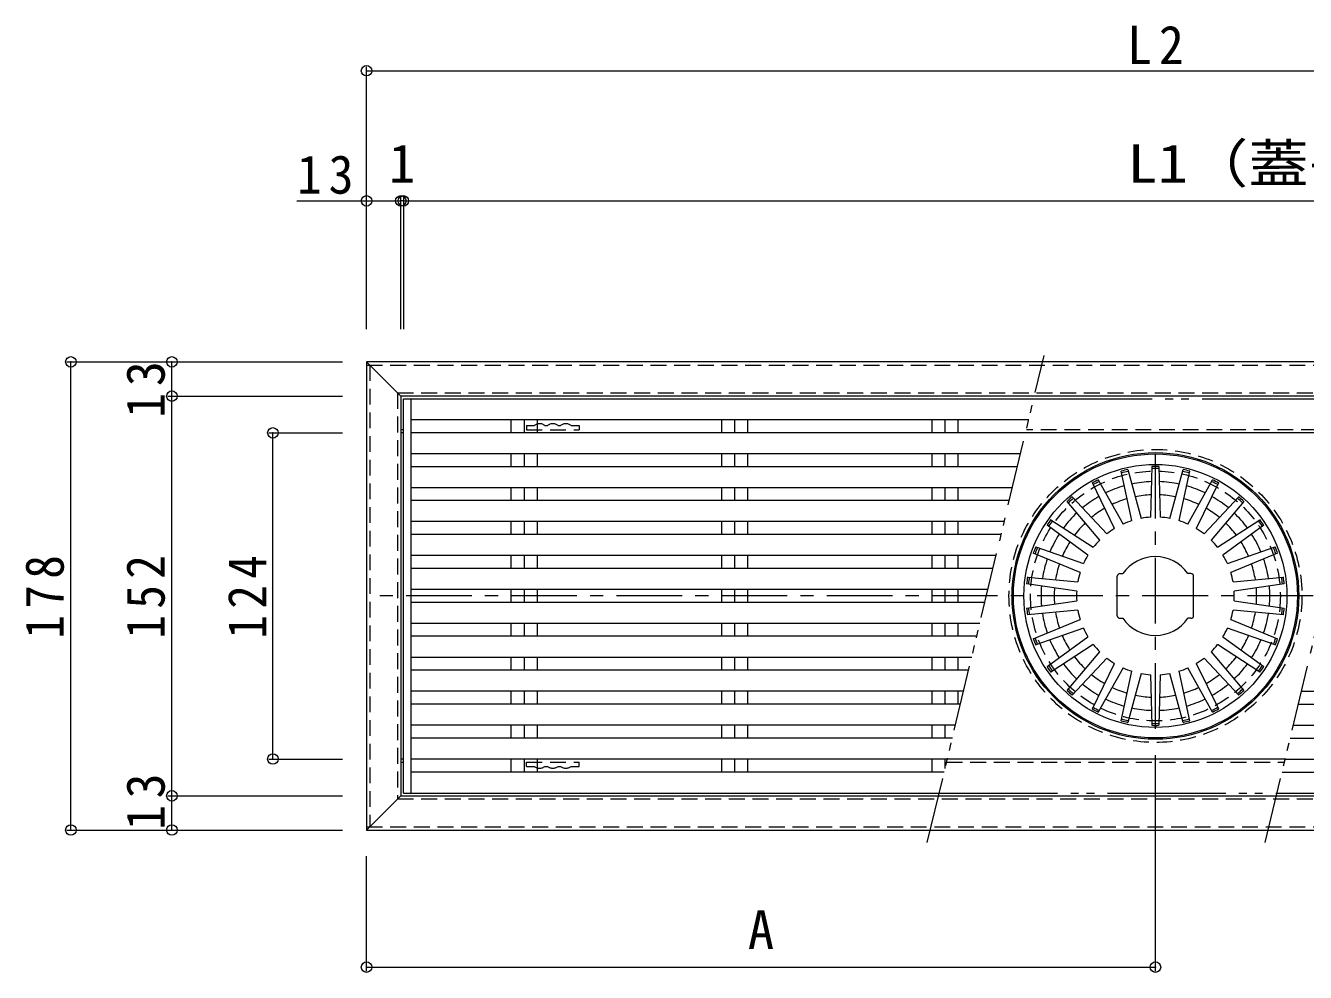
# Model space of a CAD drawing. Units: millimetres at full size, sheet at 1:5; details may follow other scales. Extents: x -907 to 965, y -699 to 647.
# Drawn here: x -835.6 to -348.9, y 183.4 to 543.4 of the extents above; entities that cross this region are included whole.
import ezdxf
from ezdxf.enums import TextEntityAlignment as Align

# ---------------------------------------------------------------- set-up
doc = ezdxf.new("R2010")
doc.units = ezdxf.units.MM
doc.header["$LTSCALE"] = 5
doc.header["$PDMODE"] = 32
doc.header["$PDSIZE"] = 4
for name, pattern in [('CHAIN1', [8, 5, -1, 1, -1]), ('DASHED1', [1.8, 1.2, -0.6]), ('DOUBLE_CHAIN1', [8.8, 5, -1, 0.6, -0.6, 0.6, -1]), ('DOUBLE_CHAIN2', [12.8, 9, -1, 0.6, -0.6, 0.6, -1])]:
    doc.linetypes.add(name, pattern=pattern)
for name, color, linetype, lineweight in [('E-1', 6, 'Continuous', 9), ('E-2', 3, 'Continuous', 9), ('E-3', 6, 'Continuous', 9), ('E-4', 7, 'Continuous', 9), ('E-A', 1, 'Continuous', 9)]:
    doc.layers.add(name, color=color, linetype=linetype, lineweight=lineweight)
doc.styles.add('ＭＳ ゴシック', font='')
doc.styles.get('ＭＳ ゴシック').set_extended_font_data('MS Gothic')

msp = doc.modelspace()

# ---------------------------------------------------------------- linework, layer by layer
at = {"layer": 'E-1'}
for p, q in [((-407.758, 356.469), (-407.239, 375.707)), ((-404.677, 375.707), (-404.158, 356.469)), ((-427.68, 370.668), (-418.281, 353.876)), ((-414.872, 355.168), (-418.972, 373.971)), ((-416.484, 374.584), (-411.377, 356.03)), ((-400.539, 356.03), (-395.431, 374.584)), ((-392.944, 373.971), (-397.044, 355.168)), ((-393.635, 353.876), (-384.236, 370.668)), ((-421.468, 352.203), (-429.949, 369.478)), ((-381.967, 369.478), (-390.448, 352.203)), ((-427.163, 347.745), (-439.531, 362.488)), ((-437.614, 364.187), (-424.468, 350.132)), ((-387.447, 350.132), (-374.302, 364.187)), ((-372.384, 362.488), (-384.753, 347.745)), ((-445.707, 355.517), (-429.58, 345.016)), ((-382.335, 345.016), (-366.209, 355.517)), ((-431.625, 342.053), (-447.163, 353.408)), ((-364.753, 353.408), (-380.29, 342.053)), ((-434.596, 335.459), (-452.399, 342.766)), ((-451.491, 345.162), (-433.32, 338.825)), ((-378.596, 338.825), (-360.425, 345.162)), ((-359.516, 342.766), (-377.32, 335.459)), ((-435.903, 328.346), (-454.937, 331.18)), ((-454.628, 333.723), (-435.469, 331.92)), ((-420.458, 319.023), (-420.458, 334.023)), ((-419.458, 335.023), (-418.317, 335.023)), ((-392.458, 335.023), (-393.599, 335.023)), ((-391.458, 319.023), (-391.458, 334.023)), ((-376.447, 331.92), (-357.288, 333.723)), ((-356.979, 331.18), (-376.013, 328.346)), ((-454.937, 321.867), (-435.903, 324.701)), ((-376.013, 324.701), (-356.979, 321.867)), ((-435.469, 321.127), (-454.628, 319.323)), ((-452.399, 310.28), (-434.596, 317.587)), ((-419.458, 318.023), (-418.317, 318.023)), ((-392.458, 318.023), (-393.599, 318.023)), ((-377.32, 317.587), (-359.516, 310.28)), ((-357.288, 319.323), (-376.447, 321.127)), ((-433.32, 314.221), (-451.491, 307.885)), ((-360.425, 307.885), (-378.596, 314.221)), ((-447.163, 299.638), (-431.625, 310.993)), ((-429.58, 308.031), (-445.707, 297.53)), ((-366.209, 297.53), (-382.335, 308.031)), ((-380.29, 310.993), (-364.753, 299.638)), ((-439.531, 290.558), (-427.163, 305.302)), ((-424.468, 302.915), (-437.614, 288.859)), ((-374.302, 288.859), (-387.447, 302.915)), ((-384.753, 305.302), (-372.384, 290.558)), ((-429.949, 283.569), (-421.468, 300.844)), ((-418.281, 299.171), (-427.68, 282.378)), ((-418.972, 279.076), (-414.872, 297.878)), ((-411.377, 297.017), (-416.484, 278.463)), ((-395.431, 278.463), (-400.539, 297.017)), ((-397.044, 297.878), (-392.944, 279.076)), ((-384.236, 282.378), (-393.635, 299.171)), ((-390.448, 300.844), (-381.967, 283.569)), ((-407.239, 277.34), (-407.758, 296.577)), ((-404.158, 296.577), (-404.677, 277.34))]:
    msp.add_line(p, q, dxfattribs=at)
for radius in [54, 50]:
    msp.add_circle((-405.958, 326.523), radius, dxfattribs=at)
for centre, radius, start, end in [((-405.958, 326.523), 49.2, 88.46414, 91.53586), ((-405.958, 326.523), 48.5, 88.46414, 91.53586), ((-405.958, 326.523), 49.2, 116.15645, 119.22816), ((-405.958, 326.523), 48.5, 116.15645, 119.22816), ((-405.958, 326.523), 49.2, 102.31029, 105.382), ((-405.958, 326.523), 48.5, 102.31029, 105.382), ((-405.958, 326.523), 43.5, 91.89047, 101.9559), ((-405.958, 326.523), 43.5, 78.04431, 88.10974), ((-405.958, 326.523), 48.5, 74.6181, 77.68982), ((-405.958, 326.523), 49.2, 74.6181, 77.68982), ((-405.958, 326.523), 48.5, 60.77194, 63.84366), ((-405.958, 326.523), 49.2, 60.77194, 63.84366), ((-405.958, 326.523), 43.5, 105.73663, 115.80206), ((-405.958, 326.523), 43.5, 64.19815, 74.26358), ((-405.958, 326.523), 49.2, 130.00259, 133.07431), ((-405.958, 326.523), 48.5, 130.00259, 133.07431), ((-405.958, 326.523), 43.5, 119.58267, 129.6481), ((-405.958, 326.523), 38.5, 106.1835, 115.35526), ((-405.958, 326.523), 38.5, 92.33734, 101.50909), ((-405.958, 326.523), 38.5, 78.49118, 87.66293), ((-405.958, 326.523), 38.5, 64.64502, 73.81677), ((-405.958, 326.523), 43.5, 50.35199, 60.41742), ((-405.958, 326.523), 48.5, 46.92578, 49.9975), ((-405.958, 326.523), 49.2, 46.92578, 49.9975), ((-405.958, 326.523), 49.2, 143.84875, 146.92047), ((-405.958, 326.523), 43.5, 133.42882, 143.49425), ((-405.958, 326.523), 38.5, 120.02954, 129.20129), ((-405.958, 326.523), 30, 93.43976, 100.40646), ((-405.958, 326.523), 30, 79.59372, 86.56024), ((-405.958, 326.523), 38.5, 50.79886, 59.97061), ((-405.958, 326.523), 43.5, 36.50583, 46.57126), ((-405.958, 326.523), 49.2, 33.07962, 36.15134), ((-405.958, 326.523), 48.5, 143.84875, 146.92047), ((-405.958, 326.523), 38.5, 133.87569, 143.04744), ((-405.958, 326.523), 30, 121.13206, 128.09877), ((-405.958, 326.523), 30, 107.2859, 114.25261), ((-405.958, 326.523), 30, 65.74756, 72.71426), ((-405.958, 326.523), 30, 51.9014, 58.8681), ((-405.958, 326.523), 38.5, 36.9527, 46.12445), ((-405.958, 326.523), 48.5, 33.07962, 36.15134), ((-405.958, 326.523), 43.5, 147.27498, 157.34041), ((-405.958, 326.523), 38.5, 147.72185, 156.8936), ((-405.958, 326.523), 30, 134.97821, 141.94492), ((-405.958, 326.523), 30, 38.05524, 45.02194), ((-405.958, 326.523), 38.5, 23.10654, 32.27829), ((-405.958, 326.523), 43.5, 22.65967, 32.7251), ((-405.958, 326.523), 49.2, 157.69492, 160.76663), ((-405.958, 326.523), 48.5, 157.69492, 160.76663), ((-405.958, 326.523), 30, 148.82437, 155.79108), ((-405.958, 326.523), 15, 34.51825, 145.48175), ((-405.958, 326.523), 30, 24.20908, 31.17578), ((-405.958, 326.523), 48.5, 19.23346, 22.30518), ((-405.958, 326.523), 49.2, 19.23346, 22.30518), ((-405.958, 326.523), 43.5, 161.12112, 171.18655), ((-405.958, 326.523), 38.5, 161.56799, 170.73975), ((-405.958, 326.523), 38.5, 9.26038, 18.43213), ((-405.958, 326.523), 43.5, 8.81351, 18.87894), ((-405.958, 326.523), 49.2, 171.54106, 174.61278), ((-405.958, 326.523), 48.5, 171.54106, 174.61278), ((-405.958, 326.523), 30, 162.67053, 169.63724), ((-419.458, 334.023), 1, 90, 180), ((-392.458, 334.023), 1, 0, 90), ((-405.958, 326.523), 30, 10.36292, 17.32962), ((-405.958, 326.523), 48.5, 5.3873, 8.45901), ((-405.958, 326.523), 49.2, 5.3873, 8.45901), ((-405.958, 326.523), 43.5, 174.96729, 185.03271), ((-405.958, 326.523), 38.5, 175.41415, 184.58591), ((-405.958, 326.523), 30, 176.51668, 183.48338), ((-405.958, 326.523), 30, 356.51675, 3.48346), ((-405.958, 326.523), 38.5, 355.41422, 4.58597), ((-405.958, 326.523), 43.5, 354.96735, 5.03278), ((-405.958, 326.523), 49.2, 185.38722, 188.45894), ((-405.958, 326.523), 48.5, 185.38722, 188.45894), ((-405.958, 326.523), 48.5, 351.54114, 354.61285), ((-405.958, 326.523), 49.2, 351.54114, 354.61285), ((-405.958, 326.523), 43.5, 188.81345, 198.87888), ((-405.958, 326.523), 38.5, 189.26031, 198.43207), ((-405.958, 326.523), 30, 190.36284, 197.32954), ((-419.458, 319.023), 1, 180, 270), ((-405.958, 326.523), 15, 214.51825, 325.48175), ((-392.458, 319.023), 1, 270, 0), ((-405.958, 326.523), 30, 342.67059, 349.6373), ((-405.958, 326.523), 38.5, 341.56805, 350.73981), ((-405.958, 326.523), 43.5, 341.12119, 351.18661), ((-405.958, 326.523), 30, 204.20898, 211.17569), ((-405.958, 326.523), 30, 328.82443, 335.79114), ((-405.958, 326.523), 49.2, 199.23337, 202.30508), ((-405.958, 326.523), 48.5, 199.23337, 202.30508), ((-405.958, 326.523), 43.5, 202.65959, 212.72502), ((-405.958, 326.523), 38.5, 203.10646, 212.27821), ((-405.958, 326.523), 30, 218.05515, 225.02185), ((-405.958, 326.523), 30, 314.97827, 321.94498), ((-405.958, 326.523), 38.5, 327.72189, 336.89365), ((-405.958, 326.523), 43.5, 327.27502, 337.34045), ((-405.958, 326.523), 48.5, 337.69498, 340.76669), ((-405.958, 326.523), 49.2, 337.69498, 340.76669), ((-405.958, 326.523), 38.5, 216.95262, 226.12437), ((-405.958, 326.523), 30, 231.90131, 238.86801), ((-405.958, 326.523), 30, 301.13211, 308.09882), ((-405.958, 326.523), 38.5, 313.87573, 323.04749), ((-405.958, 326.523), 49.2, 213.07953, 216.15125), ((-405.958, 326.523), 48.5, 213.07953, 216.15125), ((-405.958, 326.523), 43.5, 216.50575, 226.57118), ((-405.958, 326.523), 30, 245.74747, 252.71417), ((-405.958, 326.523), 30, 259.59363, 266.56033), ((-405.958, 326.523), 30, 273.43979, 280.40649), ((-405.958, 326.523), 30, 287.28595, 294.25266), ((-405.958, 326.523), 43.5, 313.42886, 323.49429), ((-405.958, 326.523), 48.5, 323.84882, 326.92053), ((-405.958, 326.523), 49.2, 323.84882, 326.92053), ((-405.958, 326.523), 43.5, 230.3519, 240.41733), ((-405.958, 326.523), 38.5, 230.79877, 239.97052), ((-405.958, 326.523), 38.5, 300.02957, 309.20132), ((-405.958, 326.523), 43.5, 299.5827, 309.64813), ((-405.958, 326.523), 49.2, 226.92569, 229.99741), ((-405.958, 326.523), 48.5, 226.92569, 229.99741), ((-405.958, 326.523), 43.5, 244.19806, 254.26349), ((-405.958, 326.523), 38.5, 244.64493, 253.81668), ((-405.958, 326.523), 38.5, 258.49109, 267.66284), ((-405.958, 326.523), 38.5, 272.33725, 281.509), ((-405.958, 326.523), 38.5, 286.18341, 295.35516), ((-405.958, 326.523), 43.5, 285.73654, 295.80197), ((-405.958, 326.523), 48.5, 310.00266, 313.07437), ((-405.958, 326.523), 49.2, 310.00266, 313.07437), ((-405.958, 326.523), 49.2, 240.77185, 243.84357), ((-405.958, 326.523), 48.5, 240.77185, 243.84357), ((-405.958, 326.523), 43.5, 258.04422, 268.10965), ((-405.958, 326.523), 43.5, 271.89038, 281.95581), ((-405.958, 326.523), 48.5, 296.15649, 299.22821), ((-405.958, 326.523), 49.2, 296.15649, 299.22821), ((-405.958, 326.523), 49.2, 254.61801, 257.68973), ((-405.958, 326.523), 48.5, 254.61801, 257.68973), ((-405.958, 326.523), 48.5, 268.46417, 271.53589), ((-405.958, 326.523), 48.5, 282.31033, 285.38205), ((-405.958, 326.523), 49.2, 282.31033, 285.38205), ((-405.958, 326.523), 49.2, 268.46417, 271.53589)]:
    msp.add_arc(centre, radius, start, end, dxfattribs=at)
at = {"layer": 'E-2'}
for p, q in [((-691.958, 251.573), (-691.958, 401.473)), ((-691.958, 401.473), (-688.958, 401.473)), ((-688.958, 251.573), (-688.958, 401.473)), ((-688.958, 401.473), (-452.217, 401.473)), ((-454.137, 393.473), (-688.958, 393.473)), ((-650.908, 388.573), (-650.908, 393.473)), ((-645.958, 388.573), (-645.958, 393.473)), ((-641.008, 388.573), (-641.008, 393.473)), ((-570.908, 388.573), (-570.908, 393.473)), ((-565.958, 388.573), (-565.958, 393.473)), ((-561.008, 388.573), (-561.008, 393.473)), ((-490.908, 388.573), (-490.908, 393.473)), ((-485.958, 388.573), (-485.958, 393.473)), ((-481.008, 388.573), (-481.008, 393.473)), ((-455.313, 388.573), (-688.958, 388.573)), ((-457.233, 380.573), (-688.958, 380.573)), ((-650.908, 375.673), (-650.908, 380.573)), ((-645.958, 375.673), (-645.958, 380.573)), ((-641.008, 375.673), (-641.008, 380.573)), ((-570.908, 375.673), (-570.908, 380.573)), ((-565.958, 375.673), (-565.958, 380.573)), ((-561.008, 375.673), (-561.008, 380.573)), ((-490.908, 375.673), (-490.908, 380.573)), ((-485.958, 375.673), (-485.958, 380.573)), ((-481.008, 375.673), (-481.008, 380.573)), ((-458.409, 375.673), (-688.958, 375.673)), ((-460.329, 367.673), (-688.958, 367.673)), ((-650.908, 362.773), (-650.908, 367.673)), ((-645.958, 362.773), (-645.958, 367.673)), ((-641.008, 362.773), (-641.008, 367.673)), ((-570.908, 362.773), (-570.908, 367.673)), ((-565.958, 362.773), (-565.958, 367.673)), ((-561.008, 362.773), (-561.008, 367.673)), ((-490.908, 362.773), (-490.908, 367.673)), ((-485.958, 362.773), (-485.958, 367.673)), ((-481.008, 362.773), (-481.008, 367.673)), ((-461.505, 362.773), (-688.958, 362.773)), ((-463.425, 354.773), (-688.958, 354.773)), ((-650.908, 349.872), (-650.908, 354.773)), ((-645.958, 349.872), (-645.958, 354.773)), ((-641.008, 349.872), (-641.008, 354.773)), ((-570.908, 349.872), (-570.908, 354.773)), ((-565.958, 349.872), (-565.958, 354.773)), ((-561.008, 349.872), (-561.008, 354.773)), ((-490.908, 349.872), (-490.908, 354.773)), ((-485.958, 349.872), (-485.958, 354.773)), ((-481.008, 349.872), (-481.008, 354.773)), ((-464.601, 349.873), (-688.958, 349.873)), ((-466.521, 341.873), (-688.958, 341.873)), ((-650.908, 336.972), (-650.908, 341.873)), ((-645.958, 336.972), (-645.958, 341.873)), ((-641.008, 336.972), (-641.008, 341.873)), ((-570.908, 336.972), (-570.908, 341.873)), ((-565.958, 336.972), (-565.958, 341.873)), ((-561.008, 336.972), (-561.008, 341.873)), ((-490.908, 336.972), (-490.908, 341.873)), ((-485.958, 336.972), (-485.958, 341.873)), ((-481.008, 336.972), (-481.008, 341.873)), ((-467.697, 336.973), (-688.958, 336.973)), ((-469.616, 328.973), (-688.958, 328.973)), ((-650.908, 324.072), (-650.908, 328.973)), ((-645.958, 324.072), (-645.958, 328.973)), ((-641.008, 324.072), (-641.008, 328.973)), ((-570.908, 324.072), (-570.908, 328.973)), ((-565.958, 324.072), (-565.958, 328.973)), ((-561.008, 324.072), (-561.008, 328.973)), ((-490.908, 324.072), (-490.908, 328.973)), ((-485.958, 324.072), (-485.958, 328.973)), ((-481.008, 324.072), (-481.008, 328.973)), ((-470.792, 324.073), (-688.958, 324.073)), ((-472.712, 316.073), (-688.958, 316.073)), ((-650.908, 311.172), (-650.908, 316.073)), ((-645.958, 311.172), (-645.958, 316.073)), ((-641.008, 311.172), (-641.008, 316.073)), ((-570.908, 311.172), (-570.908, 316.073)), ((-565.958, 311.172), (-565.958, 316.073)), ((-561.008, 311.172), (-561.008, 316.073)), ((-490.908, 311.172), (-490.908, 316.073)), ((-485.958, 311.172), (-485.958, 316.073)), ((-481.008, 311.172), (-481.008, 316.073)), ((-473.888, 311.173), (-688.958, 311.173)), ((-475.808, 303.173), (-688.958, 303.173)), ((-650.908, 298.272), (-650.908, 303.173)), ((-645.958, 298.272), (-645.958, 303.173)), ((-641.008, 298.272), (-641.008, 303.173)), ((-570.908, 298.272), (-570.908, 303.173)), ((-565.958, 298.272), (-565.958, 303.173)), ((-561.008, 298.272), (-561.008, 303.173)), ((-490.908, 298.272), (-490.908, 303.173)), ((-485.958, 298.272), (-485.958, 303.173)), ((-481.008, 298.272), (-481.008, 303.173)), ((-476.984, 298.273), (-688.958, 298.273)), ((-478.904, 290.273), (-688.958, 290.273)), ((-650.908, 285.373), (-650.908, 290.273)), ((-645.958, 285.373), (-645.958, 290.273)), ((-641.008, 285.373), (-641.008, 290.273)), ((-570.908, 285.373), (-570.908, 290.273)), ((-565.958, 285.373), (-565.958, 290.273)), ((-561.008, 285.373), (-561.008, 290.273)), ((-490.908, 285.373), (-490.908, 290.273)), ((-485.958, 285.373), (-485.958, 290.273)), ((-481.008, 285.373), (-481.008, 290.273)), ((-350.411, 290.274), (-122.958, 290.274)), ((-480.08, 285.373), (-688.958, 285.373)), ((-351.587, 285.373), (-122.958, 285.373)), ((-482, 277.373), (-688.958, 277.373)), ((-650.908, 272.473), (-650.908, 277.373)), ((-645.958, 272.473), (-645.958, 277.373)), ((-641.008, 272.473), (-641.008, 277.373)), ((-570.908, 272.473), (-570.908, 277.373)), ((-565.958, 272.473), (-565.958, 277.373)), ((-561.008, 272.473), (-561.008, 277.373)), ((-490.908, 272.473), (-490.908, 277.373)), ((-485.958, 272.473), (-485.958, 277.373)), ((-353.507, 277.374), (-122.958, 277.374)), ((-483.175, 272.473), (-688.958, 272.473)), ((-354.683, 272.473), (-122.958, 272.473)), ((-485.095, 264.473), (-688.958, 264.473)), ((-650.908, 259.573), (-650.908, 264.473)), ((-645.958, 259.573), (-645.958, 264.473)), ((-641.008, 259.573), (-641.008, 264.473)), ((-570.908, 259.573), (-570.908, 264.473)), ((-565.958, 259.573), (-565.958, 264.473)), ((-561.008, 259.573), (-561.008, 264.473)), ((-490.908, 259.573), (-490.908, 264.473)), ((-485.958, 260.879), (-485.958, 264.473)), ((-356.603, 264.473), (-122.958, 264.473)), ((-486.271, 259.573), (-688.958, 259.573)), ((-357.779, 259.573), (-122.958, 259.573)), ((-691.958, 251.573), (-688.958, 251.573)), ((-688.958, 251.573), (-488.191, 251.573)), ((-359.698, 251.573), (-119.958, 251.573))]:
    msp.add_line(p, q, dxfattribs=at)
at = {"layer": 'E-2', "linetype": 'DOUBLE_CHAIN2'}
for p, q in [((-452.217, 401.473), (-323.725, 401.473)), ((-488.191, 251.573), (-359.698, 251.573))]:
    msp.add_line(p, q, dxfattribs=at)
at = {"layer": 'E-3'}
for p, q in [((-105.96, 415.523), (-705.957, 415.523)), ((-118.96, 402.523), (-692.957, 402.523)), ((-692.956, 402.522), (-692.956, 250.522)), ((-691.958, 388.523), (-692.956, 388.523)), ((-326.832, 388.523), (-455.325, 388.523)), ((-691.958, 264.523), (-692.956, 264.523)), ((-356.591, 264.523), (-485.083, 264.523)), ((-692.956, 250.522), (-705.956, 237.522)), ((-692.957, 250.523), (-118.96, 250.523)), ((-705.957, 237.523), (-105.96, 237.523))]:
    msp.add_line(p, q, dxfattribs=at)
at = {"layer": 'E-3', "linetype": 'DASHED1'}
for p, q in [((-705.957, 414.323), (-105.96, 414.323)), ((-704.756, 414.322), (-704.756, 238.722)), ((-694.157, 403.723), (-117.76, 403.723)), ((-694.156, 403.722), (-694.156, 249.322)), ((-691.958, 389.723), (-692.956, 389.723)), ((-326.544, 389.723), (-455.037, 389.723)), ((-692.956, 263.323), (-691.958, 263.323)), ((-485.371, 263.323), (-356.879, 263.323)), ((-694.157, 249.323), (-117.76, 249.323)), ((-705.957, 238.723), (-105.96, 238.723))]:
    msp.add_line(p, q, dxfattribs=at)
at = {"layer": 'E-3', "linetype": 'DOUBLE_CHAIN1'}
for p, q in [((-492.706, 232.76), (-448.274, 417.906)), ((-364.213, 232.76), (-319.781, 417.906))]:
    msp.add_line(p, q, dxfattribs=at)
at = {"layer": 'E-3', "linetype": 'CHAIN1'}
for p, q in [((-405.958, 275.987), (-405.958, 380.168)), ((-105.96, 326.523), (-705.957, 326.523))]:
    msp.add_line(p, q, dxfattribs=at)
at = {"layer": 'E-3'}
msp.add_lwpolyline([(-692.956, 402.522), (-705.956, 415.522), (-705.956, 237.522)], dxfattribs=at)
at = {"layer": 'E-3', "linetype": 'DASHED1'}
for radius in [55.7, 47.5]:
    msp.add_circle((-405.958, 326.523), radius, dxfattribs=at)
at = {"layer": 'E-3'}
msp.add_circle((-405.958, 326.523), 54.5, dxfattribs=at)
at = {"layer": 'E-4'}
for p, q in [((-705.958, 428.023), (-705.958, 527.737)), ((-705.958, 526.238), (-105.958, 526.238)), ((-692.958, 428.023), (-692.958, 478.25)), ((-691.958, 478.25), (-691.958, 428.023)), ((-732.433, 476.75), (-705.958, 476.75)), ((-705.958, 476.75), (-692.958, 476.75)), ((-691.958, 476.75), (-692.958, 476.75)), ((-691.958, 476.75), (-119.958, 476.75)), ((-819.911, 415.523), (-715.158, 415.523)), ((-818.411, 237.523), (-818.411, 415.523)), ((-780.001, 402.523), (-780.001, 415.523)), ((-781.501, 402.523), (-715.158, 402.523)), ((-780.001, 250.523), (-780.001, 402.523)), ((-743.091, 388.523), (-715.158, 388.523)), ((-741.591, 264.523), (-741.591, 388.523)), ((-743.091, 264.523), (-715.158, 264.523)), ((-405.958, 183.882), (-405.958, 265.987)), ((-781.501, 250.523), (-715.158, 250.523)), ((-780.001, 237.523), (-780.001, 250.523)), ((-819.911, 237.523), (-715.158, 237.523)), ((-705.956, 183.882), (-705.956, 227.522)), ((-705.956, 185.382), (-405.958, 185.382))]:
    msp.add_line(p, q, dxfattribs=at)
for p in [(-705.958, 526.238), (-705.958, 476.75), (-692.958, 476.75), (-691.958, 476.75), (-818.411, 415.523), (-780.001, 415.523), (-780.001, 402.523), (-741.591, 388.523), (-741.591, 264.523), (-780.001, 250.523), (-818.411, 237.523), (-780.001, 237.523), (-705.956, 185.382), (-405.958, 185.382)]:
    msp.add_point(p, dxfattribs=at)
at = {"layer": 'E-A', "linetype": 'DASHED1'}
for p, q in [((-645.157, 391.323), (-642.157, 391.323)), ((-638.157, 391.323), (-637.157, 391.323)), ((-633.157, 391.323), (-632.157, 391.323)), ((-628.157, 391.323), (-625.157, 391.323)), ((-625.157, 391.323), (-625.157, 389.723)), ((-645.157, 261.723), (-645.157, 263.323)), ((-645.157, 263.323), (-625.157, 263.323)), ((-625.157, 261.723), (-625.157, 263.323)), ((-645.157, 261.723), (-642.157, 261.723)), ((-638.157, 261.723), (-637.157, 261.723)), ((-633.157, 261.723), (-632.157, 261.723)), ((-628.157, 261.723), (-625.157, 261.723))]:
    msp.add_line(p, q, dxfattribs=at)
msp.add_lwpolyline([(-645.157, 391.323), (-645.157, 389.723), (-625.157, 389.723)], dxfattribs=at)
for centre, start, end in [((-640.157, 388.816), 51.41991, 128.58009), ((-635.157, 388.816), 51.41991, 128.58009), ((-630.157, 388.816), 51.41991, 128.58009), ((-640.157, 264.23), 231.41991, 308.58009), ((-635.157, 264.23), 231.41991, 308.58009), ((-630.157, 264.23), 231.41991, 308.58009)]:
    msp.add_arc(centre, 3.207, start, end, dxfattribs=at)

# ---------------------------------------------------------------- texts
at = {"layer": 'E-4', "color": 2, "style": 'ＭＳ ゴシック'}
for s, p in [('1', (-697.458, 479.25)), ('A', (-560.957, 187.882))]:
    msp.add_text(s, height=14.66, dxfattribs=at).set_placement(p, align=Align.BOTTOM_LEFT)
at = {"layer": 'E-4', "color": 2, "style": 'ＭＳ ゴシック', "width": 1.15}
msp.add_text('L1（蓋長さ）', height=14.66, dxfattribs=at).set_placement((-416.583, 479.25), align=Align.BOTTOM_LEFT)
at = {"layer": 'E-4', "color": 2, "char_height": 14.66, "attachment_point": 7, "style": 'ＭＳ ゴシック'}
for s, insert in [('\\T1.27;\\W0.95;L2', (-416.683, 528.738)), ('\\T1.27;\\W0.95;13', (-732.433, 479.25))]:
    msp.add_mtext(s, dxfattribs=dict(at, insert=insert))
at = {"layer": 'E-4', "color": 2, "char_height": 14.66, "attachment_point": 7, "rotation": 90, "style": 'ＭＳ ゴシック'}
for s, insert in [('\\T1.27;\\W0.95;13', (-782.501, 394.273)), ('\\T1.27;\\W0.9;178', (-820.911, 310.273)), ('\\T1.27;\\W0.9;152', (-782.501, 310.273)), ('\\T1.27;\\W0.9;124', (-744.091, 310.273)), ('\\T1.27;\\W0.95;13', (-782.501, 237.523))]:
    msp.add_mtext(s, dxfattribs=dict(at, insert=insert))

doc.saveas('drawing.dxf')
